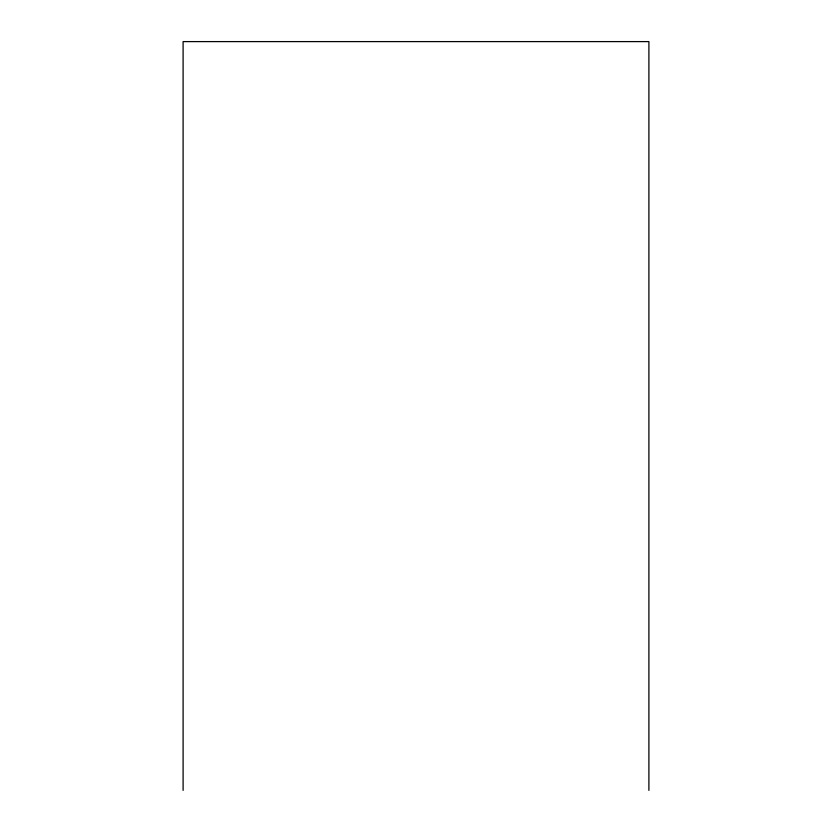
<?xml version="1.0" encoding="UTF-8"?>
<svg xmlns="http://www.w3.org/2000/svg" width="832" height="832" viewBox="0 0 832 832"><rect width="100%" height="100%" fill="white"/><g stroke="black" fill="none" stroke-linecap="round" stroke-linejoin="round"><path stroke-width="1.25" d="M648.898 790.4L648.898 41.6L183.102 41.6L183.102 790.4"/></g></svg>
